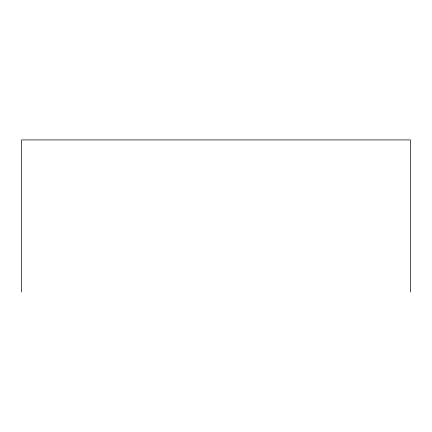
<?xml version="1.0" encoding="UTF-8"?>
<svg xmlns="http://www.w3.org/2000/svg" width="432" height="432" viewBox="0 0 432 432"><rect width="100%" height="100%" fill="white"/><g stroke="black" fill="none" stroke-linecap="round" stroke-linejoin="round"><path stroke-width="0.65" d="M410.4 292.081L410.4 139.919L21.6 139.919L21.6 292.081"/></g></svg>
